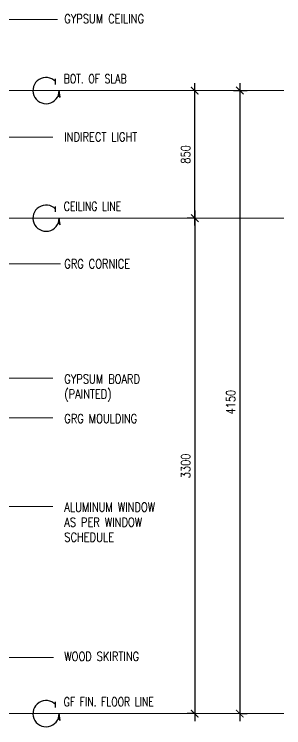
# Model space of a CAD drawing. Header units: millimetres. Extents: x -10942 to 92711, y -16583 to 30009.
# Drawn here: x 28545 to 30339, y 18768 to 23520 of the extents above; entities that cross this region are included whole.
import ezdxf

# ---------------------------------------------------------------- set-up
doc = ezdxf.new("R2010")
doc.units = ezdxf.units.MM
doc.header["$LTSCALE"] = 1000
doc.header["$MEASUREMENT"] = 0
for name, pattern in [('DASHED', [0.75, 0.5, -0.25]), ('HIDDEN', [0.375, 0.25, -0.125]), ('HIDDEN2', [0.1875, 0.125, -0.0625])]:
    doc.linetypes.add(name, pattern=pattern)
for name, color, linetype in [('A-DIM', 9, 'Continuous'), ('A-Hidden', 8, 'HIDDEN'), ('Layer1', 1, 'Continuous'), ('Layer3', 3, 'Continuous'), ('Layer7', 8, 'Continuous')]:
    doc.layers.add(name, color=color, linetype=linetype)
doc.layers.add('ID-NOTES', color=3, linetype='Continuous', lineweight=0)
doc.styles.add('grid_250', font='romans.shx', dxfattribs={"width": 0.75, "height": 0.75})
doc.styles.add('ID-ROMANS', font='romans.shx', dxfattribs={"width": 0.8})
doc.styles.add('ZZ-Dim All', font='romans.shx', dxfattribs={"width": 0.8})
doc.dimstyles.new('DIM 0200', dxfattribs={"dimscale": 200, "dimtxt": 1, "dimasz": 0.8, "dimexe": 0.5, "dimexo": 1, "dimgap": 0.4, "dimtad": 1, "dimdec": 0, "dimrnd": 10, "dimdsep": 46, "dimtxsty": 'ZZ-Dim All', "dimblk1": 'ARCHTICK', "dimblk2": 'ARCHTICK', "dimsah": 1, "dimcen": 1, "dimdle": 0.5, "dimclrd": 256, "dimclre": 256, "dimclrt": 256, "dimadec": 0, "dimazin": 2, "dimtfac": 1, "dimtdec": 0, "dimtix": 1, "dimtmove": 2, "dimatfit": 2, "dimfxl": 1, "dimfxlon": 1, "dimtolj": 1, "dimtzin": 0, "dimlwd": -1, "dimlwe": -1, "dimarcsym": 0})
doc.dimstyles.new('DIM-100', dxfattribs={"dimscale": 50, "dimtxt": 1.25, "dimasz": 1, "dimexe": 1, "dimexo": 1, "dimgap": 0.6, "dimtad": 1, "dimdec": 0, "dimrnd": 5, "dimdsep": 46, "dimtxsty": 'ZZ-Dim All', "dimblk1": 'ARCHTICK', "dimblk2": 'ARCHTICK', "dimsah": 1, "dimcen": 1, "dimdle": 1, "dimclrd": 256, "dimclre": 8, "dimclrt": 256, "dimazin": 2, "dimtfac": 1, "dimtdec": 0, "dimtix": 1, "dimtmove": 2, "dimatfit": 2, "dimfxl": 0.1, "dimtolj": 1, "dimtzin": 0, "dimlwd": -1, "dimlwe": -1, "dimarcsym": 0})

# ---------------------------------------------------------------- blocks, each defined once
blk = doc.blocks.new('_ARCHTICK')
at = {"color": 0, "linetype": 'ByBlock', "const_width": 0.15}
blk.add_lwpolyline([(-0.5, -0.5), (0.5, 0.5)], dxfattribs=at)
blk = doc.blocks.new('*D159')
at = {"layer": 'A-DIM', "transparency": 16777216}
blk.add_line((29746.4, 22212.6), (29746.4, 18812.1), dxfattribs=at)
at = {"layer": 'A-DIM', "color": 8, "linetype": 'HIDDEN2', "transparency": 16777216}
for p, q in [((29736.1, 22162.6), (29696.4, 22162.6)), ((29736.1, 18862.1), (29696.4, 18862.1))]:
    blk.add_line(p, q, dxfattribs=at)
at = {"layer": 'Defpoints', "color": 0, "transparency": 16777216}
for p in [(29786.1, 22162.6, 0), (29746.4, 18862.1), (29786.1, 18862.1, 0)]:
    blk.add_point(p, dxfattribs=at)
at = {"layer": 'A-DIM', "transparency": 16777216, "xscale": 50, "yscale": 50, "zscale": 50}
for p, rotation in [((29746.4, 22162.6), 90), ((29746.4, 18862.1), 270)]:
    blk.add_blockref('_ARCHTICK', p, dxfattribs=dict(at, rotation=rotation))
at = {"layer": 'A-DIM', "color": 3, "transparency": 16777216, "insert": (29686.4, 20512.3), "char_height": 60, "attachment_point": 5, "rotation": 90, "style": 'ZZ-Dim All'}
blk.add_mtext('\\A1;3300', dxfattribs=at)
blk = doc.blocks.new('*D160')
at = {"layer": 'A-DIM', "transparency": 16777216}
blk.add_line((30046.7, 23062.1), (30046.7, 18812.1), dxfattribs=at)
at = {"layer": 'A-DIM', "color": 8, "linetype": 'HIDDEN2', "transparency": 16777216}
for p, q in [((30005.5, 23012.1), (30096.7, 23012.1)), ((30059, 18862.1), (30096.7, 18862.1))]:
    blk.add_line(p, q, dxfattribs=at)
at = {"layer": 'Defpoints', "color": 0, "transparency": 16777216}
for p in [(29955.5, 23012.1, 0), (30009, 18862.1, 0), (30046.7, 18862.1)]:
    blk.add_point(p, dxfattribs=at)
at = {"layer": 'A-DIM', "transparency": 16777216, "xscale": 50, "yscale": 50, "zscale": 50}
for p, rotation in [((30046.7, 23012.1), 90), ((30046.7, 18862.1), 270)]:
    blk.add_blockref('_ARCHTICK', p, dxfattribs=dict(at, rotation=rotation))
at = {"layer": 'A-DIM', "color": 3, "transparency": 16777216, "insert": (29986.7, 20937.1), "char_height": 60, "attachment_point": 5, "rotation": 90, "style": 'ZZ-Dim All'}
blk.add_mtext('\\A1;4150', dxfattribs=at)
blk = doc.blocks.new('*D161')
at = {"layer": 'A-DIM', "transparency": 16777216}
blk.add_line((29746.4, 22112.6), (29746.4, 23062.1), dxfattribs=at)
at = {"layer": 'Defpoints', "color": 0, "transparency": 16777216}
for p in [(29746.4, 23012.1, 0), (29746.4, 23012.1), (29746.4, 22162.6, 0)]:
    blk.add_point(p, dxfattribs=at)
at = {"layer": 'A-DIM', "transparency": 16777216, "xscale": 50, "yscale": 50, "zscale": 50}
for p, rotation in [((29746.4, 23012.1), 90), ((29746.4, 22162.6), 270)]:
    blk.add_blockref('_ARCHTICK', p, dxfattribs=dict(at, rotation=rotation))
at = {"layer": 'A-DIM', "color": 3, "transparency": 16777216, "insert": (29686.4, 22587.3), "char_height": 60, "attachment_point": 5, "rotation": 90, "style": 'ZZ-Dim All'}
blk.add_mtext('\\A1;850', dxfattribs=at)
blk = doc.blocks.new('arrow01')
at = {"layer": 'Layer1'}
blk.add_hatch(color=256, dxfattribs=at).paths.add_polyline_path([(7, -44.7), (0, 0), (-6.2, -32.4)])
at = {"layer": 'Layer1', "elevation": 375.8}
blk.add_lwpolyline([(7, -44.7), (0, 0), (-6.2, -32.4)], close=True, dxfattribs=at)
at = {"layer": 'Layer7'}
blk.add_line((-24, 41.5), (-24, 77.7), dxfattribs=at)
blk.add_arc((-87.3, 0), 87.3, 43.49, 0, dxfattribs=at)

msp = doc.modelspace()

# ---------------------------------------------------------------- linework, layer by layer
at = {"layer": 'A-Hidden', "linetype": 'DASHED', "lineweight": 0, "ltscale": 10}
for p, q in [((30339, 23012.1, 0), (21158.5, 23012.1, 0)), ((30339, 22162.6, 0), (21158.5, 22162.6, 0)), ((30339, 18862.1, 0), (21158.5, 18862.1, 0))]:
    msp.add_line(p, q, dxfattribs=at)

# ---------------------------------------------------------------- block references
at = {"layer": 'Layer3'}
for p in [(28844.1, 23012.1, -375.8), (28844.1, 22162.6, -375.8), (28844.1, 18862.1, -751.7)]:
    msp.add_blockref('arrow01', p, dxfattribs=at)

# ---------------------------------------------------------------- texts
at = {"layer": 'ID-NOTES', "style": 'grid_250', "width": 0.75}
for s, p in [('BOT. OF SLAB ', (28874.7, 23061, -536.9)), ('CEILING LINE', (28874.7, 22211.5, -536.9)), ('GF FIN. FLOOR LINE', (28874.7, 18911, -536.9))]:
    msp.add_text(s, height=60, rotation=360, dxfattribs=at).set_placement(p)
at = {"layer": 'ID-NOTES', "char_height": 60, "width": 771.843, "attachment_point": 1, "style": 'ID-ROMANS'}
for s, insert in [('GYPSUM CEILING', (28878.1, 23520.5, 0)), ('INDIRECT LIGHT', (28878.1, 22733.6, 0)), ('GRG CORNICE', (28878.1, 21888.2, 0)), ('GYPSUM BOARD (PAINTED)', (28878.1, 21120.8, 0)), ('GRG MOULDING', (28878.1, 20857.7, 0)), ('ALUMINUM WINDOW AS PER WINDOW SCHEDULE', (28878.1, 20267.5, 0)), ('WOOD SKIRTING', (28878.1, 19273.4, 0))]:
    msp.add_mtext(s, dxfattribs=dict(at, insert=insert))

# ---------------------------------------------------------------- dimensions: what is measured, and where the dimension line sits
at = {"layer": 'A-DIM'}
for base, p1, p2, picture, middle in [((29746.4378, 23012.0542, 0), (29746.4378, 22162.5545, 0), (29746.4378, 23012.0542, 0), '*D161', (29686.4378, 22587.3044, 0)), ((30046.7, 18862.1, 0), (29955.5, 23012.1, 0), (30009, 18862.1, 0), '*D160', (29986.7, 20937.1, 0)), ((29746.4378, 18862.0542, 0), (29786.1413, 22162.5545, 0), (29786.1413, 18862.0542, 0), '*D159', (29686.4378, 20512.3044, 0))]:
    dim = msp.add_linear_dim(base=base, p1=p1, p2=p2, angle=90, dimstyle='DIM-100', override={"dimtxt": 1.2, "dimclrt": 3}, dxfattribs=at)
    dim.commit()
    dim.dimension.update_dxf_attribs({"geometry": picture, "text_midpoint": middle})

# ---------------------------------------------------------------- leaders
at = {"layer": 'ID-NOTES'}
for points in [[(26097.9, 22896.5, 0), (26280.1, 23486.3, 0), (28832.9, 23486.3, 0)], [(27425.3, 22700.9, 0), (28801.5, 22700.9, 0)], [(28216.9, 22081.6, 0), (28371.1, 21858.9, 0), (28852.1, 21858.9, 0)], [(27133.1, 21096.2, 0), (28801.5, 21096.2, 0)], [(28185.3, 20833.1, 0), (28801.5, 20833.1, 0)], [(24521.7, 20242.8, 0), (28801.5, 20242.8, 0)], [(28019.2, 18947.1, 0), (28102.1, 19235.7, 0), (28805.5, 19235.7, 0)]]:
    msp.add_leader(points, dimstyle='DIM 0200', override={"dimasz": 0.2, "dimtad": 0, "dimclrd": 8}, dxfattribs=at)

doc.saveas('drawing.dxf')
